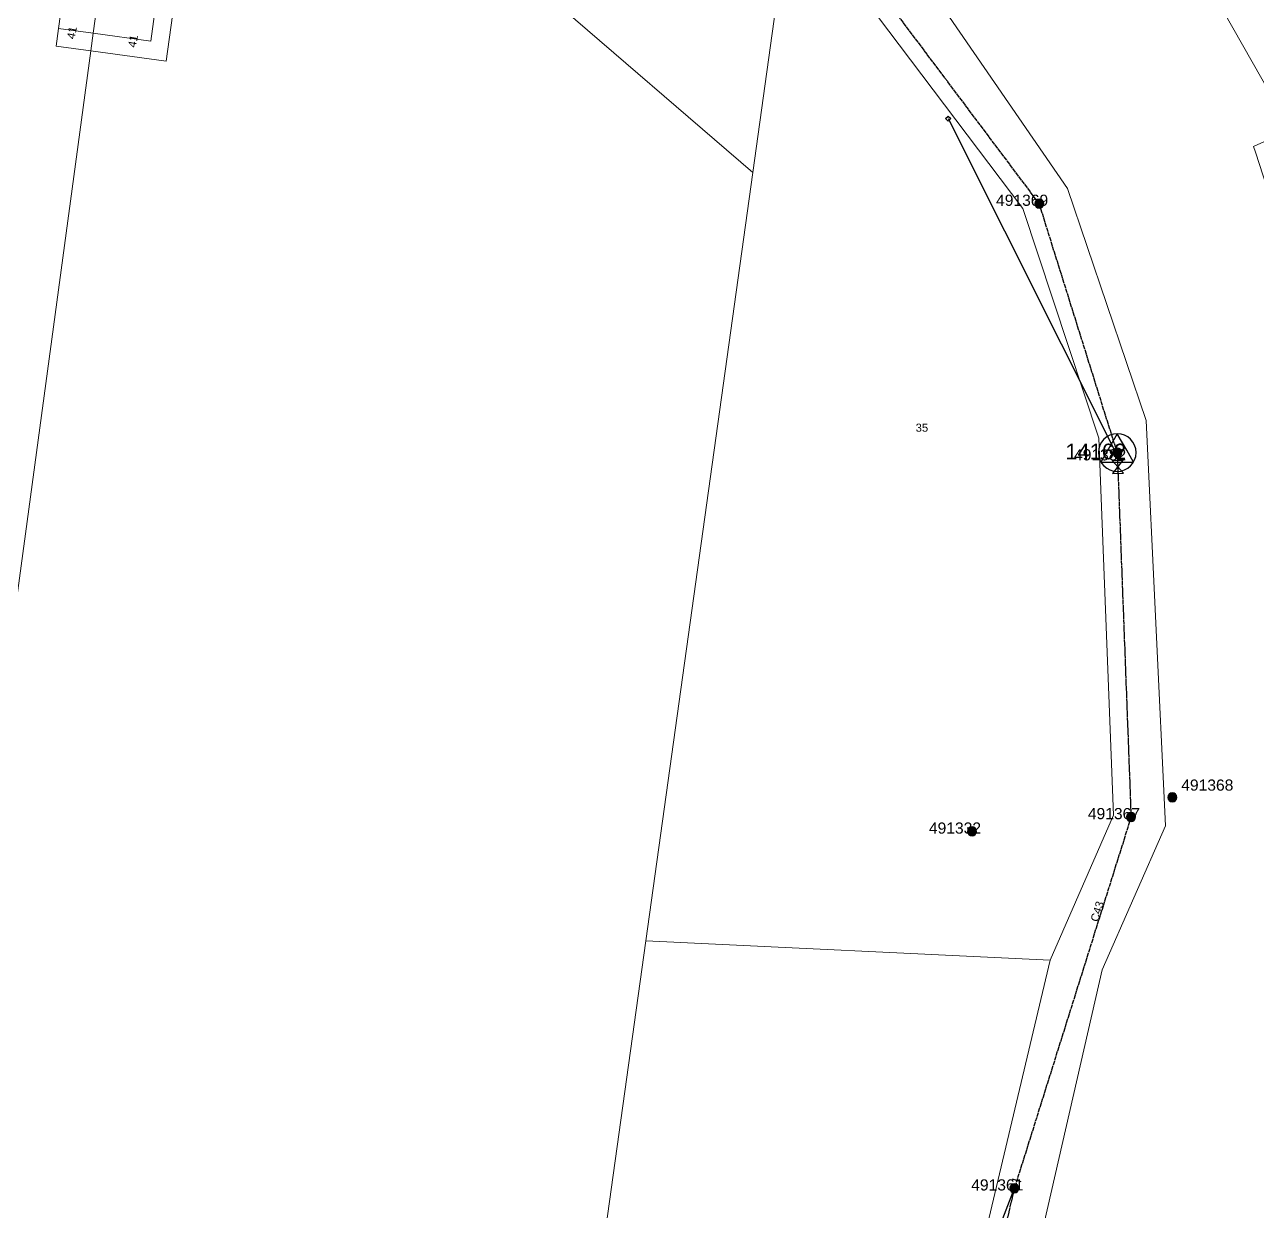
# Model space of a CAD drawing. Header units: metres. Extents: x 275581 to 277562, y 6265937 to 6267965.
# Drawn here: x 276719.3 to 276994.9, y 6266772.4 to 6267037.7 of the extents above; entities that cross this region are included whole.
import ezdxf
from ezdxf.enums import TextEntityAlignment as Align

# ---------------------------------------------------------------- set-up
doc = ezdxf.new("R2010")
doc.units = ezdxf.units.M
doc.linetypes.add('Cable Exist OH', pattern=[1, 1, 0])
doc.layers.get('0').update_dxf_attribs({"color": 6})
doc.layers.add('Cadastre Land Parcels_SP_EXT', color=9, linetype='Continuous', lineweight=5)
doc.layers.add('Cadastre Roads_SP_EXT', color=9, linetype='Continuous', lineweight=5)
for name, color, linetype in [('Equip_LV_EXT', 7, 'Continuous'), ('Mains_HV_EXT', 7, 'Continuous'), ('Mains_LV_EXT', 7, 'Continuous'), ('Services_SP_EXT', 7, 'Continuous'), ('Sub_SP_TR_HV_LV_EXT', 7, 'Continuous'), ('SupportsOH_SP_TR_HV_LV_SL_EXT', 7, 'Continuous')]:
    doc.layers.add(name, color=color, linetype=linetype)
doc.styles.add('POLE_LABEL', font='arial.ttf')
doc.styles.get("Standard").update_dxf_attribs({"font": 'arial.ttf'})

# ---------------------------------------------------------------- blocks, each defined once
blk = doc.blocks.new('SUB_POLE_EXT')
blk.add_wipeout([(0, 4.22), (0.42, 4.2), (0.83, 4.14), (1.21, 4.05), (1.62, 3.9), (1.99, 3.72), (2.35, 3.51), (2.68, 3.26), (2.99, 2.99), (3.28, 2.66), (3.52, 2.34), (3.76, 1.92), (3.9, 1.62), (4.04, 1.23), (4.18, 0.63), (4.22, 0), (4.18, -0.61), (4.06, -1.15), (3.9, -1.62), (3.58, -2.24), (3.22, -2.73), (2.97, -3.01), (2.68, -3.26), (2.36, -3.5), (2, -3.72), (1.64, -3.89), (1.25, -4.03), (0.82, -4.14), (0.42, -4.2), (0, -4.22), (-0.41, -4.2), (-0.8, -4.15), (-1.21, -4.05), (-1.62, -3.9), (-1.99, -3.73), (-2.35, -3.51), (-2.68, -3.26), (-2.96, -3.02), (-3.23, -2.72), (-3.51, -2.35), (-3.71, -2.01), (-3.91, -1.6), (-4.05, -1.21), (-4.16, -0.76), (-4.22, -0.14), (-4.21, 0.39), (-4.14, 0.83), (-4.03, 1.27), (-3.9, 1.63), (-3.71, 2.02), (-3.5, 2.37), (-3.28, 2.67), (-2.99, 2.99), (-2.68, 3.27), (-2.33, 3.52), (-1.98, 3.73), (-1.63, 3.9), (-1.2, 4.05), (-0.78, 4.15), (-0.4, 4.21)])
blk.add_line((2.16, 0.48), (2.16, 0.48, 0))
blk.add_lwpolyline([(-4.22, 0, 1), (4.22, 0, 1)], format="xyb", close=True)
blk.add_lwpolyline([(2.14, 0.52), (0, 4.22), (-3.66, -2.11), (3.66, -2.11)], close=True)
for tag, height, flags, p in [('ASSET_NUM', 3.5, 8, (2, 2)), ('STREET_CODE', 0.2, 9, (1.5, 0)), ('CONSTRUCTED_VOLTAGE', 0.2, 9, (1.5, -0.2)), ('OPERATING_VOLTAGE', 0.2, 9, (1.5, -0.6)), ('OPERATED_BY', 0.2, 9, (1.5, -0.8)), ('ORIENTATION', 0.2, 9, (1.5, -1.2)), ('OWNED_BY', 0.2, 9, (1.5, -1.4)), ('SECONDARY_VOLTAGE', 0.2, 9, (1.5, -1.6)), ('STATE', 0.2, 9, (1.5, -1.8)), ('SUBSTATION_TYPE', 0.2, 9, (1.5, -2)), ('STREETNAME', 0.2, 9, (1.5, -2.8)), ('NO_PHASES', 0.2, 9, (1.5, -0.4)), ('MAINTAINED_BY', 0.2, 9, (1.5, -1)), ('USAGE', 0.2, 9, (1.5, -2.2)), ('LEGEND', 0.2, 9, (1.5, -2.4)), ('LOCATION', 0.2, 9, (1.5, -2.6)), ('SUBURB', 0.2, 9, (1.5, -3)), ('Z', 0.2, 1, (1.5, -3.4)), ('NOTES', 0.2, 9, (1.5, -3.2))]:
    blk.add_attdef(tag, text='', height=height, dxfattribs=dict(flags=flags)).set_placement(p, align=Align.MIDDLE_LEFT)
blk = doc.blocks.new('LV_OH_LINKS_DISTFUSE_EXT')
for p, q in [((0, 0), (0.96, 0)), ((3.84, 0), (4.8, 0))]:
    blk.add_line(p, q)
blk.add_lwpolyline([(3.84, -1.2), (3.84, 1.2), (0.96, -1.2), (0.96, 1.2)], close=True)
at = {"flags": 9}
for tag, p in [('ACTUAL_STATUS', (0, 0)), ('CONSTRUCTED_VOLTAGE', (0, -0.2)), ('OPERATING_VOLTAGE', (0, -0.6)), ('ORIENTATION', (0, -0.8)), ('OWNED_BY', (0, -1)), ('STATE', (0, -1.2)), ('SWITCH_TYPE', (0, -1.4)), ('NO_PHASES', (0, -0.4)), ('USAGE', (0, -1.6)), ('NOTES', (0, -1.8))]:
    blk.add_attdef(tag, text='', height=0.2, dxfattribs=at).set_placement(p, align=Align.MIDDLE_LEFT)
at = {"flags": 1}
blk.add_attdef('Z', (0, 0), '', height=0.2, dxfattribs=at)
blk = doc.blocks.new('CCP_EXT')
blk.add_wipeout([(0, 0.57), (0.57, 0), (0, -0.57), (-0.57, 0)])
blk.add_lwpolyline([(-0.57, 0), (0, 0.57), (0.57, 0), (0, -0.57), (-0.57, 0)])
at = {"flags": 1}
blk.add_attdef('Z', (0, 0), '', height=0.2, dxfattribs=at)
at = {"flags": 9}
for tag, p in [('CCP_TYPE', (0, 0)), ('CONSTRUCTED_VOLTAGE', (0, -0.2)), ('OPERATING_VOLTAGE', (0, -0.6)), ('ORIENTATION', (0, -0.8)), ('OWNED_BY', (0, -1)), ('STATE', (0, -1.8)), ('NO_PHASES', (0, -0.4)), ('USAGE', (0, -1.2)), ('LEGEND', (0, -1.4)), ('LIFE_SUPPORT', (0, -1.6)), ('NOTES', (0, -2))]:
    blk.add_attdef(tag, text='', height=0.2, dxfattribs=at).set_placement(p, align=Align.MIDDLE_LEFT)
blk = doc.blocks.new('POLE_EXT')
blk.add_hatch(color=256).paths.add_polyline_path([(-1, 0, 1), (1, 0, 1)])
blk.add_lwpolyline([(-1, 0, 1), (1, 0, 1)], format="xyb", close=True)
for tag, height, flags, p in [('pNumber', 2.5, 8, (-17.84, 2.07)), ('OWNED_BY', 0.2, 9, (1.35, -0.4)), ('SPECIAL_USE', 0.2, 9, (1.35, -0.8)), ('STATE', 0.2, 9, (1.35, -1)), ('cLV', 0.2, 9, (1.35, -1.4)), ('hDepth', 0.2, 9, (1.35, -1.6)), ('hDia', 0.2, 9, (1.35, -1.8)), ('cHV', 0.2, 9, (1.35, -2)), ('PARENT', 0.2, 9, (1.35, -0.6)), ('USAGE', 0.2, 9, (1.35, -1.2)), ('LBRACKET', 0.2, 9, (1.35, -2.2)), ('LExisting', 0.2, 9, (1.35, -2.4)), ('LANTNUMBER', 0.2, 9, (1.35, -2.6)), ('LOther', 0.2, 9, (1.35, -2.8)), ('cLinedev', 0.2, 9, (1.35, -3.4)), ('pExisting', 0.2, 9, (1.35, -3.8)), ('pFooting', 0.2, 9, (1.35, -4.4)), ('pNew', 0.2, 9, (1.35, -4.6)), ('pRelocate', 0.2, 9, (1.35, -5)), ('pRemove', 0.2, 9, (1.35, -5.2)), ('pReplace', 0.2, 9, (1.35, -5.4)), ('pStay', 0.2, 9, (1.35, -5.6)), ('LRemove', 0.2, 9, (1.35, -3)), ('LEGEND', 0.2, 9, (1.35, -3.2)), ('LOCATION', 0.2, 9, (1.35, -3.6)), ('PFNUMBER', 0.2, 9, (1.35, -4)), ('NEWPFNUMBER', 0.2, 9, (1.35, -4.2)), ('pType', 0.2, 9, (1.35, -5.8)), ('cspan', 0.2, 9, (1.35, -6)), ('STREETNAME', 0.2, 9, (1.35, -6.2)), ('SUBURB', 0.2, 9, (1.35, -6.4)), ('OPERATED_BY', 0.2, 9, (1.36, -7.01)), ('NOTES', 0.2, 9, (1.35, -6.6)), ('MAINTAINED_BY', 0.2, 9, (1.36, -6.81))]:
    blk.add_attdef(tag, text='', height=height, dxfattribs=dict(flags=flags)).set_placement(p, align=Align.MIDDLE_LEFT)
at = {"style": 'POLE_LABEL'}
for tag, height, flags, p in [('ASSET_NUM', 2.5, 8, (2, 2)), ('STRUCTURE_PLANT_NUMBER', 0.2, 9, (1.35, 0.03)), ('STREET_CODE', 0.2, 9, (1.35, -0.2))]:
    blk.add_attdef(tag, text='', height=height, dxfattribs=dict(at, flags=flags)).set_placement(p, align=Align.MIDDLE_LEFT)
at = {"flags": 1}
blk.add_attdef('Z', (1.35, -7.33), '', height=0.2, dxfattribs=at)
blk = doc.blocks.new('End Shackle_EXT')
blk.add_wipeout([(0, 0.25), (1.81, 0.25), (1.82, -0.25), (0, -0.25)])
blk.add_line((1.81, -1), (1.81, 1))
at = {"flags": 1}
blk.add_attdef('Z', (0, 0), '', height=0.2, dxfattribs=at)
at = {"flags": 9}
for tag, p in [('CONNECTOR_TYPE', (0, 0)), ('CONSTRUCTED_VOLTAGE', (0, -0.2)), ('OPERATING_VOLTAGE', (0, -0.6)), ('ORIENTATION', (0, -0.8)), ('OWNED_BY', (0, -1)), ('STATE', (0, -1.2)), ('NO_PHASES', (0, -0.4)), ('USAGE', (0, -1.4)), ('NOTES', (0, -1.6))]:
    blk.add_attdef(tag, text='', height=0.2, dxfattribs=at).set_placement(p, align=Align.MIDDLE_LEFT)

msp = doc.modelspace()

# ---------------------------------------------------------------- linework, layer by layer
at = {"layer": 'Cadastre Land Parcels_SP_EXT', "linetype": 'Continuous'}
for points in [[(276830.32, 6266632.86), (276858.2, 6266832.83), (276882.15, 6267004.63), (276836.6, 6267043.89), (276794.57, 6267059.99), (276794.57, 6267059.99), (276800.84, 6267103.66), (276793.58, 6267104.21), (276785.73, 6267048.81), (276754.22, 6267053.26), (276750.93, 6267029.5), (276734.1, 6267031.83), (276708.42, 6266842.29), (276700.52, 6266782.24), (276645.73, 6266789.67), (276642.54, 6266767.42)], [(277012.83, 6266952.57), (276994.48, 6267009.18), (276994.07, 6267010.45), (276994.18, 6267010.5), (277002.4, 6267014.2), (276987.32, 6267040.8)]]:
    msp.add_lwpolyline(points, dxfattribs=at)
for points in [[(276889.55, 6267058.33), (276872.55, 6267071.11), (276852.64, 6267082.55), (276851.94, 6267084.86), (276800.84, 6267103.66), (276794.57, 6267059.99), (276836.6, 6267043.89), (276882.15, 6267004.63), (276889.55, 6267058.33)], [(276734.1, 6267031.83), (276726.35, 6267032.9), (276726.9, 6267036.86), (276728.46, 6267048.17), (276729.15, 6267053.13), (276729.64, 6267056.68), (276716.34, 6267058.52), (276699.63, 6267060.83), (276701.92, 6267053), (276712.29, 6267017.42), (276706.75, 6266977.07), (276704.48, 6266960.54), (276700.25, 6266929.75), (276665.56, 6266934.51), (276605.47, 6266942.87), (276603.27, 6266926.47), (276601.1, 6266910.52), (276599.43, 6266898.09), (276659.38, 6266889.99), (276658.8, 6266885.81), (276656.57, 6266869.75), (276653.61, 6266849.33), (276708.42, 6266842.29), (276734.1, 6267031.83)], [(276734.64, 6267035.79), (276737.37, 6267055.61), (276732.87, 6267056.23), (276729.64, 6267056.68), (276729.15, 6267053.13), (276728.46, 6267048.17), (276726.9, 6267036.86), (276734.64, 6267035.79)], [(276750.25, 6267053.82), (276737.37, 6267055.61), (276734.64, 6267035.79), (276747.51, 6267034.01), (276750.25, 6267053.82)], [(276754.22, 6267053.26), (276750.25, 6267053.82), (276747.51, 6267034.01), (276734.64, 6267035.79), (276734.1, 6267031.83), (276750.93, 6267029.5), (276754.22, 6267053.26)], [(276734.64, 6267035.79), (276726.9, 6267036.86), (276726.35, 6267032.9), (276734.1, 6267031.83), (276734.64, 6267035.79)], [(276948.63, 6266828.5), (276858.2, 6266832.83), (276830.32, 6266632.86), (276901.26, 6266628.91), (276948.63, 6266828.5)]]:
    msp.add_lwpolyline(points, close=True, dxfattribs=at)
at = {"layer": 'Cadastre Roads_SP_EXT', "linetype": 'Continuous'}
msp.add_lwpolyline([(276987.32, 6267040.8), (277002.4, 6267014.2), (276994.18, 6267010.5), (276994.07, 6267010.45), (276994.48, 6267009.18), (277012.83, 6266952.57)], dxfattribs=at)
at = {"layer": 'Services_SP_EXT'}
msp.add_lwpolyline([(276922.21, 6266729.7), (276940.61, 6266777.53)], dxfattribs=at)

# ---------------------------------------------------------------- block references
at = {"layer": 'Sub_SP_TR_HV_LV_EXT'}
ref = msp.add_blockref('SUB_POLE_EXT', (276963.6, 6266942.01), dxfattribs=at)
ref.add_attrib('ASSET_NUM', '14162', dxfattribs={"layer": '0', "height": 3.5}).set_placement((276965.6, 6266942.26), align=Align.MIDDLE_RIGHT)
at = {"layer": 'SupportsOH_SP_TR_HV_LV_SL_EXT'}
ref = msp.add_blockref('POLE_EXT', (276946.16, 6266997.68), dxfattribs=at)
ref.add_attrib('ASSET_NUM', '491369', dxfattribs={"layer": '0', "height": 2.5, "style": 'POLE_LABEL'}).set_placement((276948.16, 6266998.43), align=Align.MIDDLE_RIGHT)
ref = msp.add_blockref('POLE_EXT', (276975.91, 6266864.92), dxfattribs=at)
ref.add_attrib('ASSET_NUM', '491368', dxfattribs={"layer": '0', "height": 2.5, "style": 'POLE_LABEL'}).set_placement((276977.91, 6266865.67), align=Align.BOTTOM_LEFT)
ref = msp.add_blockref('POLE_EXT', (276966.69, 6266860.54), dxfattribs=at)
ref.add_attrib('ASSET_NUM', '491367', dxfattribs={"layer": '0', "height": 2.5, "rotation": 359.9824, "style": 'POLE_LABEL'}).set_placement((276968.69, 6266861.29), align=Align.MIDDLE_RIGHT)
ref = msp.add_blockref('POLE_EXT', (276931.15, 6266857.32), dxfattribs=at)
ref.add_attrib('ASSET_NUM', '491332', dxfattribs={"layer": '0', "height": 2.5, "rotation": 0.0711, "style": 'POLE_LABEL'}).set_placement((276933.15, 6266858.07), align=Align.MIDDLE_RIGHT)

# ---------------------------------------------------------------- texts
at = {"layer": 'Cadastre Land Parcels_SP_EXT'}
for p in [(276730.5, 6267034.35), (276744.16, 6267032.46)]:
    msp.add_text('41', height=1.8, rotation=79.2097, dxfattribs=at).set_placement(p)
msp.add_text('35', height=1.8, dxfattribs=at).set_placement((276918.53, 6266946.68))
at = {"layer": 'Mains_LV_EXT'}
msp.add_text('C43', height=1.8, rotation=72.5526, dxfattribs=at).set_placement((276959.28, 6266836.95))

# ---------------------------------------------------------------- next in the draw order: linework, layer by layer
at = {"layer": 'Cadastre Land Parcels_SP_EXT', "linetype": 'Continuous'}
msp.add_lwpolyline([(276889.55, 6267058.33), (276882.15, 6267004.63), (276858.2, 6266832.83), (276948.63, 6266828.5), (276962.76, 6266860.97), (276959.52, 6266945.26), (276942.51, 6266996.58), (276904.91, 6267046.37), (276889.55, 6267058.33)], close=True, dxfattribs=at)
msp.add_lwpolyline([(276915.23, 6267055.24), (276952.48, 6267001.04), (276970.05, 6266949.15), (276974.41, 6266858.53), (276960.21, 6266826.33), (276914.58, 6266626.99)], dxfattribs=at)

# ---------------------------------------------------------------- next in the draw order: block references
at = {"layer": 'Equip_LV_EXT', "rotation": 272.1768334131405}
msp.add_blockref('LV_OH_LINKS_DISTFUSE_EXT', (276963.63, 6266941.22), dxfattribs=at)
at = {"layer": 'SupportsOH_SP_TR_HV_LV_SL_EXT'}
ref = msp.add_blockref('POLE_EXT', (276963.6, 6266942.01), dxfattribs=at)
ref.add_attrib('ASSET_NUM', '491382', dxfattribs={"layer": '0', "height": 2.5, "rotation": 359.9771, "style": 'POLE_LABEL'}).set_placement((276965.6, 6266942.76), align=Align.TOP_RIGHT)

# ---------------------------------------------------------------- next in the draw order: block references
at = {"layer": 'Services_SP_EXT', "rotation": 90.0000000000002}
msp.add_blockref('CCP_EXT', (276925.8, 6267016.68), dxfattribs=at)

# ---------------------------------------------------------------- next in the draw order: linework, layer by layer
at = {"layer": 'Cadastre Roads_SP_EXT', "linetype": 'Continuous'}
msp.add_lwpolyline([(276914.58, 6266626.99), (276960.21, 6266826.33), (276974.41, 6266858.53), (276970.05, 6266949.15), (276952.48, 6267001.04), (276915.23, 6267055.24), (276892.51, 6267074.54), (276870.1, 6267093.58), (276798.5, 6267120.99), (276799.59, 6267112.99), (276799.68, 6267112.33), (276800.84, 6267103.66), (276851.94, 6267084.86), (276852.64, 6267082.55), (276872.55, 6267071.11), (276889.55, 6267058.33), (276904.91, 6267046.37), (276942.51, 6266996.58), (276959.52, 6266945.26), (276962.76, 6266860.97), (276948.63, 6266828.5), (276901.26, 6266628.91)], dxfattribs=at)
at = {"layer": 'Mains_HV_EXT', "linetype": 'Cable Exist OH'}
msp.add_lwpolyline([(276963.6, 6266942.01), (276946.16, 6266997.68), (276907.48, 6267049.22), (276864.15, 6267090.94), (276793.53, 6267108.23)], dxfattribs=at)
at = {"layer": 'Services_SP_EXT'}
msp.add_lwpolyline([(276925.8, 6267016.68), (276963.63, 6266941.22)], dxfattribs=at)

# ---------------------------------------------------------------- next in the draw order: block references
at = {"layer": 'Mains_LV_EXT', "rotation": 72.55271290104946}
msp.add_blockref('End Shackle_EXT', (276940.61, 6266777.53), dxfattribs=at)

# ---------------------------------------------------------------- next in the draw order: linework, layer by layer
at = {"layer": 'Mains_HV_EXT', "linetype": 'Cable Exist OH'}
msp.add_lwpolyline([(276963.6, 6266942.01), (276966.69, 6266860.54), (276940.61, 6266777.53), (276922.85, 6266702.82)], dxfattribs=at)
at = {"layer": 'Mains_LV_EXT', "linetype": 'Cable Exist OH'}
msp.add_lwpolyline([(276963.6, 6266942.01), (276966.69, 6266860.54), (276940.61, 6266777.53)], dxfattribs=at)

# ---------------------------------------------------------------- next in the draw order: block references
at = {"layer": 'SupportsOH_SP_TR_HV_LV_SL_EXT'}
ref = msp.add_blockref('POLE_EXT', (276940.61, 6266777.53), dxfattribs=at)
ref.add_attrib('ASSET_NUM', '491361', dxfattribs={"layer": '0', "height": 2.5, "rotation": 0.0512, "style": 'POLE_LABEL'}).set_placement((276942.61, 6266778.28), align=Align.MIDDLE_RIGHT)

doc.saveas('drawing.dxf')
